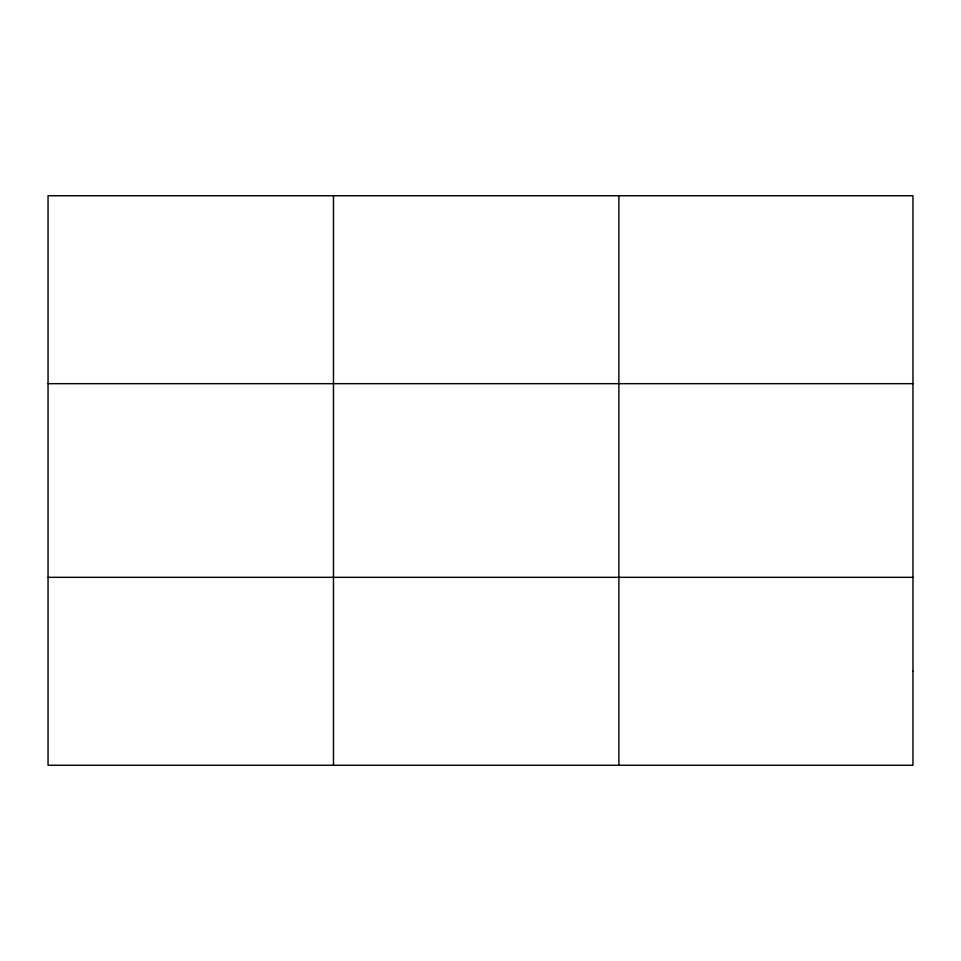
<?xml version="1.0" encoding="UTF-8"?>
<svg xmlns="http://www.w3.org/2000/svg" width="961" height="961" viewBox="0 0 961 961"><rect width="100%" height="100%" fill="white"/><g stroke="black" fill="none" stroke-linecap="round" stroke-linejoin="round"><path stroke-width="1.44" d="M333.467 765.256L333.467 195.744M618.884 765.256L618.884 195.744M48.05 383.679L912.95 383.679M48.05 577.321L912.95 577.321M912.95 671.283L912.95 765.256L48.05 765.256L48.05 195.744L912.95 195.744L912.95 671.283"/></g></svg>
